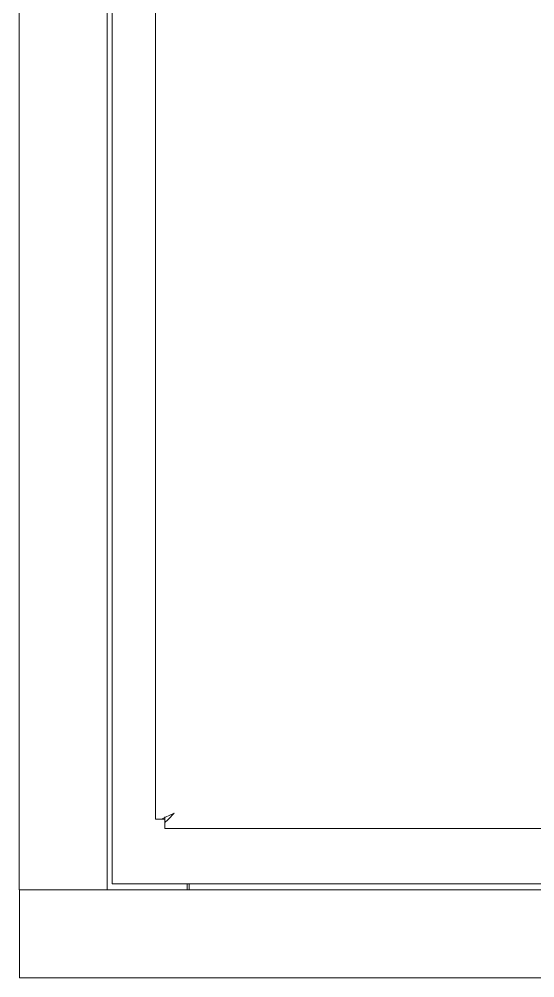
# Model space of a CAD drawing. Header units: millimetres. Extents: x 27602 to 523849, y 322139 to 568360.
# Drawn here: x 161398 to 164593, y 494880 to 500823 of the extents above; entities that cross this region are included whole.
import ezdxf

# ---------------------------------------------------------------- set-up
doc = ezdxf.new("R2010")
doc.units = ezdxf.units.MM

msp = doc.modelspace()

# ---------------------------------------------------------------- linework, layer by layer
at = {"color": 7, "lineweight": 13, "ltscale": 0.03937}
for p, q in [((161398, 495424.9), (161398, 506767.5)), ((161942.5, 495424.9), (161942.5, 506767.5)), ((161973.9, 506730), (161973.9, 495462.5)), ((162242.8, 506487.4), (162242.8, 495864.3)), ((165631.8, 495806.5), (162300.7, 495806.5)), ((203476.9, 495462.5), (161973.9, 495462.5)), ((204051.7, 495424.9), (161399.2, 495424.9)), ((204051.7, 494880.4), (161399.2, 494880.4))]:
    msp.add_line(p, q, dxfattribs=at)
at = {"color": 7, "lineweight": 13, "ltscale": 0.00072287}
msp.add_line((162300.7, 495844.2), (162300.7, 495879.2), dxfattribs=at)
at = {"color": 7, "lineweight": 13, "ltscale": 0.00077928}
msp.add_line((162280.6, 495864.3), (162242.8, 495864.3), dxfattribs=at)
at = {"color": 7, "lineweight": 13, "ltscale": 0.000415712}
msp.add_line((162280.6, 495864.3), (162300.7, 495864.3), dxfattribs=at)
at = {"color": 7, "lineweight": 13, "ltscale": 0.000780301}
msp.add_line((162300.7, 495844.2), (162300.7, 495806.5), dxfattribs=at)
at = {"color": 7, "lineweight": 13, "ltscale": 0.000774999}
for p, q in [((162438.6, 495424.9), (162438.6, 495462.5)), ((162451.9, 495462.5), (162451.9, 495424.9))]:
    msp.add_line(p, q, dxfattribs=at)
at = {"color": 7, "lineweight": 13, "ltscale": 0.01125}
for p, q in [((161398, 495424.9), (161942.5, 495424.9)), ((161399.2, 494880.4), (161399.2, 495424.9))]:
    msp.add_line(p, q, dxfattribs=at)
at = {"color": 7, "lineweight": 13, "ltscale": 0.01025}
msp.add_line((161942.5, 495424.9), (162438.6, 495424.9), dxfattribs=at)
at = {"color": 7, "lineweight": 13, "ltscale": 0.03937}
for points in [[(162280.6, 495864.3), (162304.4, 495877.2), (162358.8, 495902.1)], [(162300.7, 495844.2), (162320.2, 495862.1), (162358.8, 495902.1)]]:
    msp.add_lwpolyline(points, dxfattribs=at)

doc.saveas('drawing.dxf')
